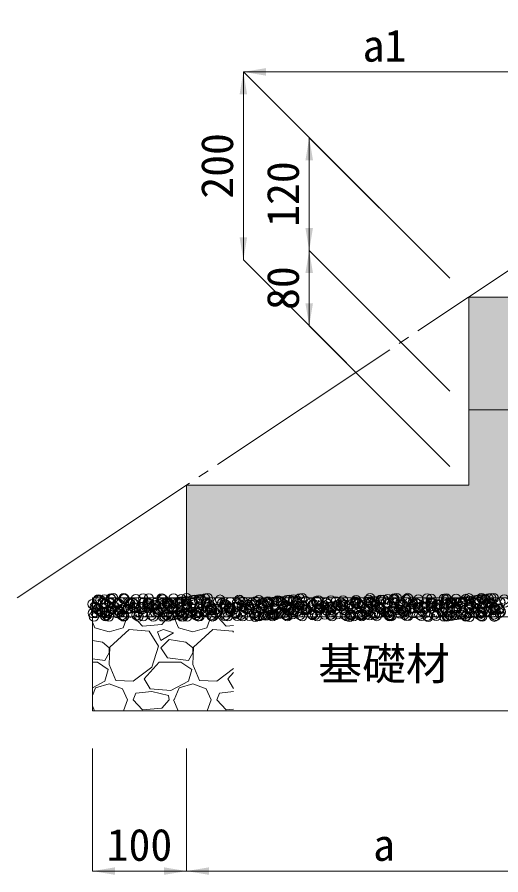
# Model space of a CAD drawing. Units: millimetres at full size, sheet at 1:20. Extents: x 16670 to 20870, y 2462 to 8402.
# Drawn here: x 18136 to 18650, y 5803 to 6715 of the extents above; entities that cross this region are included whole.
import ezdxf
from ezdxf.enums import TextEntityAlignment as Align

# ---------------------------------------------------------------- set-up
doc = ezdxf.new("R2010")
doc.units = ezdxf.units.MM
doc.header["$LTSCALE"] = 20
doc.header["$PDMODE"] = 32
doc.header["$PDSIZE"] = 10
doc.linetypes.add('USER1', pattern=[12.8, 11, -0.6, 0.6, -0.6])
for name, color, linetype, lineweight in [('ハッチング', 7, 'Continuous', 9), ('ハッチング_基礎', 150, 'Continuous', 9), ('寸法線', 7, 'Continuous', 13), ('本体', 2, 'Continuous', 13), ('舗装・基礎', 3, 'Continuous', 13)]:
    doc.layers.add(name, color=color, linetype=linetype, lineweight=lineweight)
doc.layers.add('ハッチング_本体', color=8, linetype='Continuous')
doc.layers.add('文字', color=7, linetype='Continuous')
doc.styles.add('ＭＳ ゴシック', font='')
doc.styles.get('ＭＳ ゴシック').set_extended_font_data('MS Gothic')

# ---------------------------------------------------------------- blocks, each defined once
blk = doc.blocks.new('filled_arrow')
at = {"color": 0, "linetype": 'Continuous', "lineweight": -2}
blk.add_solid([(7.5, 1.25), (0, 0), (7.5, -1.25)], dxfattribs=at)

msp = doc.modelspace()

# ---------------------------------------------------------------- hatches: boundary and pattern name
at = {"layer": 'ハッチング_本体'}
for points in [[(18615.75, 6417.39), (18615.75, 6297.39), (19035.75, 6297.39), (19035.75, 6497.39), (18915.75, 6497.39), (18915.75, 6417.39)], [(18735.75, 6097.39), (18735.75, 6297.39), (18615.75, 6297.39), (18615.75, 6217.39), (18315.75, 6217.39), (18315.75, 6097.39)]]:
    msp.add_hatch(color=256, dxfattribs=at).paths.add_polyline_path(points)

# ---------------------------------------------------------------- linework, layer by layer
at = {"layer": 'ハッチング'}
for p in [(18215.89, 6090.97), (18221.66, 6094.89), (18222.02, 6095.67), (18224.31, 6095.24), (18226.97, 6091.79), (18228.44, 6095.78), (18229.11, 6090.43), (18229.19, 6091.14), (18233.73, 6092.81), (18234.66, 6091.95), (18235.34, 6096.69), (18235.74, 6096.16), (18237.98, 6097.04), (18242.19, 6091.08), (18242.79, 6091.82), (18244.93, 6090.46), (18249, 6097.27), (18249.04, 6096.33), (18249.93, 6096.41), (18254.35, 6092.36), (18255.91, 6091.57), (18258.61, 6091.85), (18260.75, 6090.49), (18262.03, 6096.27), (18269.2, 6091.74), (18269.63, 6096.82), (18274.15, 6088.64), (18274.43, 6091.88), (18274.68, 6092.19), (18275.62, 6091.33), (18275.75, 6096.77), (18276.57, 6090.52), (18281.05, 6089.55), (18282.2, 6091.68), (18283.69, 6089.9), (18287.82, 6090.44), (18289.05, 6096.94), (18289.95, 6096.65), (18290.25, 6091.91), (18290.89, 6095.79), (18292.39, 6090.54), (18294.72, 6091.35), (18295.31, 6091.74), (18295.92, 6092.17), (18297.36, 6091.7), (18301.49, 6092.25), (18302.05, 6096.87), (18306.07, 6091.94), (18308.21, 6090.57), (18308.39, 6093.15), (18309.22, 6092.34), (18310.58, 6096.2), (18311.04, 6093.5), (18315.17, 6094.05), (18315.64, 6091.56), (18315.77, 6097.37), (18316.57, 6090.71), (18321.89, 6091.97), (18322.07, 6094.95), (18322.21, 6092.28), (18324.03, 6090.6), (18324.71, 6095.3), (18328.84, 6095.85), (18330.91, 6096.02), (18331.84, 6095.16), (18335.74, 6096.75), (18335.93, 6092.77), (18336.26, 6091.11), (18337.71, 6092), (18338.39, 6097.1), (18339.85, 6090.63), (18349.23, 6092.94), (18351.53, 6095.57), (18353.53, 6092.02), (18355.67, 6090.66), (18356.59, 6090.94), (18357.53, 6090.08), (18362.23, 6092.88), (18369.35, 6092.05), (18371.49, 6090.69), (18371.86, 6095.4), (18372.8, 6094.54), (18374.55, 6088.71), (18375.95, 6093.38), (18377.22, 6090.49), (18381.45, 6089.62), (18384.09, 6089.97), (18385.17, 6092.08), (18387.31, 6090.72), (18388.22, 6090.51), (18389.24, 6093.55), (18392.49, 6094.95), (18395.12, 6091.42), (18396.11, 6088.78), (18397.54, 6090.32), (18397.77, 6091.77), (18398.48, 6089.46), (18400.99, 6092.11), (18401.9, 6092.31), (18402.24, 6093.48), (18403.13, 6090.75), (18408.8, 6093.22), (18409.41, 6088.95), (18411.44, 6093.57), (18412.82, 6094.77), (18413.75, 6093.92), (18415.57, 6094.11), (18415.96, 6093.98), (18416.81, 6092.14), (18418.17, 6089.87), (18418.95, 6090.77), (18422.41, 6088.89), (18422.47, 6095.02), (18425.12, 6095.37), (18429.25, 6095.91), (18429.26, 6094.15), (18432.63, 6092.17), (18433.44, 6094.33), (18434.77, 6090.8), (18436.13, 6089.38), (18436.15, 6096.82), (18438.5, 6089.69), (18438.79, 6097.17), (18439.44, 6088.83), (18442.25, 6094.08), (18448.45, 6092.2), (18449.42, 6089.55), (18450.59, 6090.83), (18453.77, 6094.15), (18454.71, 6093.29), (18455.97, 6094.58), (18459.13, 6089.24), (18462.42, 6089.49), (18464.27, 6092.23), (18466.41, 6090.86), (18469.27, 6094.75), (18474.4, 6093.7), (18474.95, 6088.78), (18476.14, 6089.99), (18479.45, 6089.07), (18480.09, 6092.25), (18481.85, 6089.68), (18482.23, 6090.89), (18482.26, 6094.69), (18484.5, 6090.03), (18488.63, 6090.58), (18489.44, 6090.16), (18494.72, 6093.53), (18495.53, 6091.48), (18495.66, 6092.67), (18495.91, 6092.28), (18495.99, 6095.18), (18498.05, 6090.92), (18498.17, 6091.83), (18500.08, 6088.62), (18502.3, 6092.38), (18502.43, 6090.09), (18509.2, 6093.28), (18509.28, 6095.35), (18510.93, 6097.13), (18511.73, 6092.31), (18511.84, 6093.63), (18513.87, 6090.95), (18515.35, 6093.08), (18515.97, 6094.18), (18516.15, 6090.59), (18522.28, 6095.29), (18522.87, 6095.08), (18525.52, 6095.43), (18527.55, 6092.34), (18529.45, 6090.76), (18529.65, 6095.98), (18529.69, 6090.98), (18535.68, 6092.9), (18536, 6095.78), (18536.55, 6096.88), (18536.62, 6092.05), (18539.19, 6097.23), (18542.44, 6090.69), (18543.37, 6092.37), (18545.51, 6091), (18549.3, 6095.95), (18550.95, 6097.36), (18551.89, 6096.5), (18556.16, 6091.19), (18556.31, 6092.45), (18559.19, 6092.4), (18561.33, 6091.03), (18562.29, 6095.89), (18569.46, 6091.36), (18571.58, 6096.91), (18575.01, 6092.43), (18575.35, 6088.84), (18576.01, 6096.38), (18576.63, 6092.28), (18577.15, 6091.06), (18577.57, 6091.42), (18582.26, 6089.75), (18582.46, 6091.3), (18584.9, 6090.1), (18589.03, 6090.64), (18589.31, 6096.55), (18590.83, 6092.46), (18591.9, 6096.74), (18592.84, 6095.88), (18592.97, 6091.09), (18595.93, 6091.55), (18596.18, 6091.79), (18597.26, 6091.83), (18598.57, 6091.9), (18602.3, 6096.49), (18602.7, 6092.44), (18606.65, 6092.48), (18608.79, 6091.12), (18609.48, 6091.96), (18609.6, 6093.35), (18612.25, 6093.7), (18612.53, 6096.29), (18616.02, 6096.99), (18616.38, 6094.24), (18617.59, 6091.66), (18618.52, 6090.8), (18622.47, 6092.51), (18622.47, 6091.9), (18623.28, 6095.15), (18624.61, 6091.15), (18625.92, 6095.5), (18629.32, 6097.16), (18630.05, 6096.04), (18632.86, 6096.11), (18633.8, 6095.26), (18636.19, 6092.39), (18636.95, 6096.95), (18638.22, 6091.21), (18638.29, 6092.54), (18639.6, 6097.3), (18640.43, 6091.18), (18642.32, 6097.09), (18649.49, 6092.56), (18653.49, 6095.67), (18654.11, 6092.57), (18216.21, 6081.18), (18218.46, 6088.35), (18219.39, 6087.49), (18219.45, 6081.44), (18221, 6085.49), (18222.34, 6085.88), (18223.81, 6083.44), (18226.35, 6082.35), (18228.99, 6082.7), (18229.51, 6081.35), (18233.12, 6083.24), (18236.06, 6086.38), (18236.82, 6085.52), (18239.08, 6087.9), (18240.02, 6084.15), (18242.51, 6081.29), (18242.67, 6084.5), (18244.14, 6083.27), (18245.08, 6082.41), (18246.8, 6085.04), (18249.36, 6086.55), (18252.64, 6085.55), (18253.7, 6085.95), (18256.23, 6081.78), (18256.34, 6086.3), (18259.41, 6087.73), (18260.35, 6086.87), (18260.47, 6086.84), (18262.35, 6086.48), (18264.77, 6082.82), (18267.37, 6087.75), (18268.46, 6085.57), (18269.52, 6081.95), (18270.02, 6088.1), (18276.07, 6086.98), (18280.04, 6087.28), (18282.52, 6081.89), (18284.28, 6085.6), (18285.09, 6082.65), (18286.03, 6081.79), (18289.37, 6087.15), (18296.24, 6082.38), (18300.1, 6085.63), (18300.37, 6087.1), (18301.3, 6086.25), (18302.37, 6087.08), (18305.72, 6082.2), (18306.18, 6079.71), (18309.54, 6082.55), (18313.08, 6080.62), (18315.72, 6080.97), (18315.92, 6085.66), (18316.09, 6087.58), (18319.85, 6081.51), (18320.99, 6086.66), (18322.53, 6082.49), (18326.05, 6082.02), (18326.75, 6082.42), (18326.98, 6081.16), (18329.38, 6087.75), (18329.4, 6082.77), (18331.74, 6085.69), (18333.53, 6083.31), (18336.25, 6082.99), (18340.43, 6084.22), (18341.32, 6086.48), (18342.26, 6085.62), (18342.38, 6087.69), (18343.07, 6084.57), (18346.68, 6081.57), (18347.2, 6085.11), (18347.56, 6085.72), (18349.55, 6083.16), (18354.1, 6086.02), (18356.1, 6088.18), (18356.74, 6086.37), (18360.87, 6086.91), (18361.95, 6086.03), (18362.55, 6083.09), (18363.38, 6085.75), (18367, 6081.4), (18367.77, 6087.82), (18367.94, 6080.54), (18369.4, 6088.35), (18370.42, 6088.17), (18376.27, 6083.59), (18379.2, 6085.78), (18382.27, 6085.86), (18382.39, 6088.29), (18383.21, 6085), (18387.63, 6080.95), (18389.56, 6083.76), (18395.02, 6085.8), (18402.56, 6083.69), (18402.9, 6085.41), (18406.58, 6079.77), (18407.96, 6080.78), (18408.89, 6079.92), (18410.84, 6085.83), (18413.48, 6080.68), (18416.13, 6081.03), (18416.28, 6084.19), (18420.25, 6081.57), (18423.23, 6085.23), (18424.16, 6084.38), (18426.66, 6085.86), (18427.16, 6082.48), (18428.58, 6080.33), (18429.58, 6084.36), (18429.8, 6082.83), (18433.93, 6083.37), (18436.45, 6079.6), (18440.83, 6084.28), (18442.48, 6085.89), (18442.57, 6084.3), (18443.47, 6084.63), (18443.86, 6084.78), (18447.6, 6085.18), (18448.91, 6080.15), (18449.74, 6079.77), (18452.55, 6079.48), (18454.5, 6086.08), (18456.29, 6084.79), (18457.15, 6086.43), (18458.3, 6085.92), (18461.28, 6086.98), (18462.74, 6079.7), (18464.18, 6084.61), (18465.12, 6083.75), (18468.18, 6087.88), (18468.37, 6079.5), (18469.54, 6079.7), (18469.59, 6084.96), (18470.82, 6088.23), (18474.12, 6085.95), (18476.46, 6080.2), (18480.39, 6088.21), (18482.58, 6084.9), (18484.19, 6079.53), (18484.81, 6084.16), (18489.76, 6080.37), (18489.87, 6079.53), (18489.94, 6085.98), (18496.31, 6085.39), (18500.01, 6079.56), (18502.75, 6080.3), (18505.14, 6083.99), (18505.76, 6086.01), (18506.07, 6083.13), (18506.98, 6079.84), (18509.6, 6085.56), (18513.88, 6080.75), (18515.83, 6079.59), (18516.47, 6080.8), (18516.53, 6081.1), (18520.41, 6088.44), (18520.66, 6081.64), (18521.34, 6087.59), (18521.58, 6086.03), (18522.6, 6085.5), (18525.76, 6083.54), (18527.56, 6082.55), (18529.77, 6080.97), (18530.2, 6082.9), (18531.65, 6079.62), (18534.33, 6083.44), (18536.32, 6085.99), (18537.4, 6086.06), (18541.04, 6088), (18541.23, 6084.35), (18542.76, 6080.91), (18543.88, 6084.7), (18546.09, 6083.36), (18547.03, 6082.5), (18547.47, 6079.65), (18548.01, 6085.24), (18549.62, 6086.16), (18553.22, 6086.09), (18554.91, 6086.15), (18556.48, 6081.4), (18557.55, 6086.5), (18561.36, 6087.82), (18561.68, 6087.04), (18562.3, 6086.96), (18562.61, 6086.1), (18563.29, 6079.68), (18566.72, 6082.91), (18568.58, 6087.95), (18569.04, 6086.12), (18569.78, 6081.57), (18571.23, 6088.3), (18576.33, 6086.6), (18579.11, 6079.71), (18581.99, 6087.37), (18582.78, 6081.51), (18584.86, 6086.15), (18587.05, 6082.74), (18587.98, 6081.88), (18589.63, 6086.77), (18594.93, 6079.73), (18596.5, 6082), (18600.68, 6086.18), (18602.32, 6087.2), (18602.62, 6086.7), (18603.25, 6086.34), (18607.39, 6079.91), (18607.67, 6082.29), (18609.8, 6082.17), (18610.75, 6079.76), (18614.29, 6080.81), (18616.34, 6087.2), (18616.5, 6086.21), (18616.93, 6081.16), (18621.06, 6081.71), (18622.79, 6082.11), (18622.94, 6086.75), (18626.57, 6079.79), (18627.96, 6082.61), (18628, 6082.11), (18628.94, 6081.26), (18629.64, 6087.37), (18630.61, 6082.96), (18632.32, 6086.24), (18634.74, 6083.51), (18636.51, 6082.6), (18641.64, 6084.41), (18642.39, 6079.82), (18642.64, 6087.3), (18643.27, 6086.57), (18644.21, 6085.72), (18644.28, 6084.76), (18648.14, 6086.26), (18648.41, 6085.31), (18648.63, 6081.67), (18649.81, 6082.77), (18217.4, 6077.68), (18228.87, 6078.81), (18229.8, 6077.95), (18231.07, 6079.07), (18233.22, 6077.71), (18246.89, 6079.1), (18249.03, 6077.74), (18249.5, 6078.36), (18262.71, 6079.13), (18264.85, 6077.77), (18269.82, 6078.19), (18278.53, 6079.16), (18280.67, 6077.8), (18290.45, 6077.74), (18292.5, 6077.91), (18294.35, 6079.19), (18296.49, 6077.82), (18299.4, 6078.82), (18302.05, 6079.17), (18310.17, 6079.22), (18310.78, 6077.56), (18312.31, 6077.85), (18316.41, 6077.79), (18325.99, 6079.25), (18328.13, 6077.88), (18329.7, 6077.96), (18341.81, 6079.27), (18342.7, 6077.9), (18343.95, 6077.91), (18356.42, 6078.39), (18357.63, 6079.3), (18359.77, 6077.94), (18369.72, 6078.56), (18373.45, 6079.33), (18375.59, 6077.97), (18382.71, 6078.5), (18388.78, 6077.43), (18389.27, 6079.36), (18391.41, 6078), (18392.91, 6077.97), (18396.43, 6078.99), (18399.81, 6078.88), (18402.45, 6079.23), (18405.09, 6079.39), (18407.23, 6078.03), (18409.73, 6079.16), (18420.91, 6079.42), (18422.73, 6079.1), (18423.05, 6078.05), (18436.73, 6079.45), (18438.87, 6078.08), (18449.85, 6079.29), (18454.69, 6078.11), (18470.51, 6078.14), (18486.33, 6078.17), (18489.18, 6077.5), (18490.8, 6078.67), (18493.31, 6078.04), (18500.21, 6078.95), (18502.15, 6078.2), (18502.85, 6079.3), (18510.49, 6079.08), (18517.97, 6078.23), (18530.82, 6078.9), (18531.76, 6078.05), (18533.79, 6078.25), (18549.61, 6078.28), (18551.45, 6078.45), (18565.43, 6078.31), (18571.77, 6078.28), (18572.71, 6077.42), (18581.25, 6078.34), (18589.58, 6077.56), (18592.4, 6077.83), (18593.71, 6078.1), (18597.07, 6078.37), (18600.61, 6079.01), (18603.26, 6079.36), (18612.73, 6077.66), (18612.89, 6078.4), (18616.66, 6077.41), (18628.71, 6078.43), (18629.96, 6077.58), (18642.96, 6077.52), (18644.53, 6078.46)]:
    msp.add_point(p, dxfattribs=at)
at = {"layer": 'ハッチング_基礎'}
for p, q in [((18248.54, 6065.67), (18252.73, 6077.39)), ((18268.99, 6067.45), (18259.87, 6077.39)), ((18296.78, 6077.39), (18289.43, 6069.22)), ((18302.19, 6077.39), (18307.21, 6065.67)), ((18337.44, 6065.67), (18341.63, 6077.39)), ((18357.89, 6067.45), (18348.77, 6077.39)), ((18215.75, 6071.65), (18218.31, 6065.67)), ((18289.43, 6069.22), (18268.99, 6067.45)), ((18365.75, 6068.13), (18357.89, 6067.45)), ((18218.31, 6065.67), (18233.43, 6061.22)), ((18233.43, 6061.22), (18248.54, 6065.67)), ((18254.76, 6063.89), (18234.31, 6045.22)), ((18276.1, 6062.11), (18254.76, 6063.89)), ((18285.88, 6046.11), (18276.1, 6062.11)), ((18291.21, 6063.89), (18284.99, 6061.22)), ((18284.99, 6061.22), (18288.54, 6052.33)), ((18288.54, 6052.33), (18301.88, 6060.33)), ((18301.88, 6060.33), (18291.21, 6063.89)), ((18307.21, 6065.67), (18322.33, 6061.22)), ((18322.33, 6061.22), (18337.44, 6065.67)), ((18343.66, 6063.89), (18323.21, 6045.22)), ((18365, 6062.11), (18343.66, 6063.89)), ((18365.75, 6060.88), (18365, 6062.11)), ((18226.31, 6050.56), (18215.75, 6052.14)), ((18233.43, 6044.33), (18226.31, 6050.56)), ((18297.43, 6053.22), (18288.54, 6044.33)), ((18315.21, 6050.56), (18297.43, 6053.22)), ((18322.33, 6044.33), (18315.21, 6050.56)), ((18228.98, 6031), (18233.43, 6039)), ((18234.31, 6045.22), (18233.43, 6026.55)), ((18233.43, 6039), (18233.43, 6044.33)), ((18278.76, 6023.89), (18285.88, 6046.11)), ((18288.54, 6044.33), (18295.66, 6033.66)), ((18317.88, 6031), (18322.33, 6039)), ((18323.21, 6045.22), (18322.33, 6026.55)), ((18322.33, 6039), (18322.33, 6044.33)), ((18215.75, 6032.58), (18228.98, 6031)), ((18295.66, 6033.66), (18317.88, 6031)), ((18215.75, 6029.22), (18220.98, 6029.22)), ((18220.98, 6029.22), (18232.54, 6021.22)), ((18232.54, 6021.22), (18228.98, 6008.77)), ((18233.43, 6026.55), (18240.54, 6009.66)), ((18259.21, 6008.77), (18278.76, 6023.89)), ((18270.76, 6011.44), (18286.77, 6029.22)), ((18286.77, 6029.22), (18309.88, 6029.22)), ((18309.88, 6029.22), (18321.44, 6021.22)), ((18321.44, 6021.22), (18317.88, 6008.77)), ((18322.33, 6026.55), (18329.44, 6009.66)), ((18348.11, 6008.77), (18365.75, 6022.41)), ((18359.66, 6011.44), (18365.75, 6018.2)), ((18228.98, 6008.77), (18215.75, 6001.84)), ((18219.2, 6001.66), (18233.43, 6006.11)), ((18233.43, 6006.11), (18247.65, 6000.77)), ((18240.54, 6009.66), (18259.21, 6008.77)), ((18276.99, 6000.77), (18270.76, 6011.44)), ((18317.88, 6008.77), (18299.21, 5998.99)), ((18308.1, 6001.66), (18322.33, 6006.11)), ((18322.33, 6006.11), (18336.55, 6000.77)), ((18329.44, 6009.66), (18348.11, 6008.77)), ((18365.75, 6001.01), (18359.66, 6011.44)), ((18215.75, 5993.6), (18219.2, 6001.66)), ((18247.65, 6000.77), (18252.98, 5989.21)), ((18259.21, 5989.21), (18261.87, 5996.33)), ((18278.76, 5998.1), (18261.87, 5996.33)), ((18299.21, 5998.99), (18276.99, 6000.77)), ((18296.54, 5993.66), (18278.76, 5998.1)), ((18297.43, 5989.21), (18296.54, 5993.66)), ((18302.77, 5989.21), (18308.1, 6001.66)), ((18336.55, 6000.77), (18341.88, 5989.21)), ((18348.11, 5989.21), (18350.77, 5996.33)), ((18365.75, 5997.9), (18350.77, 5996.33)), ((18248.76, 5977.39), (18252.98, 5989.21)), ((18268.99, 5978.55), (18259.21, 5989.21)), ((18297.43, 5989.21), (18289.43, 5980.32)), ((18301.88, 5989.21), (18306.94, 5977.39)), ((18337.66, 5977.39), (18341.88, 5989.21)), ((18357.89, 5978.55), (18348.11, 5989.21)), ((18215.75, 5982.75), (18218.04, 5977.39)), ((18289.43, 5980.32), (18268.99, 5978.55)), ((18365.75, 5979.23), (18357.89, 5978.55))]:
    msp.add_line(p, q, dxfattribs=at)
at = {"layer": '寸法線', "linetype": 'USER1', "lineweight": 9}
msp.add_line((18135.75, 6097.39), (19935.75, 7297.39), dxfattribs=at)
at = {"layer": '寸法線'}
for p, q in [((18376.2, 6456.95), (18376.2, 6656.95)), ((18595.75, 6437.39), (18376.2, 6656.95)), ((18376.2, 6656.95), (18676.2, 6656.95)), ((18595.75, 6437.39), (18376.2, 6656.95)), ((18446.2, 6466.95), (18446.2, 6586.95)), ((18595.75, 6437.39), (18446.2, 6586.95)), ((18446.2, 6386.95), (18446.2, 6466.95)), ((18595.75, 6317.39), (18446.2, 6466.95)), ((18595.75, 6317.39), (18446.2, 6466.95)), ((18595.75, 6237.39), (18376.2, 6456.95)), ((18595.75, 6237.39), (18446.2, 6386.95)), ((18215.75, 5937.39), (18215.75, 5806.93)), ((18315.75, 5937.39), (18315.75, 5806.93)), ((18315.75, 5937.39), (18315.75, 5806.93)), ((18215.75, 5806.93), (18315.75, 5806.93)), ((18315.75, 5806.93), (18735.75, 5806.93))]:
    msp.add_line(p, q, dxfattribs=at)
at = {"layer": '本体'}
for p, q in [((18615.75, 6417.39), (18615.75, 6297.39)), ((18615.75, 6417.39), (18915.75, 6417.39)), ((18615.75, 6297.39), (18615.75, 6217.39)), ((18615.75, 6297.39), (18735.75, 6297.39)), ((18615.75, 6297.39), (19035.75, 6297.39)), ((18315.75, 6217.39), (18315.75, 6097.39)), ((18315.75, 6217.39), (18615.75, 6217.39)), ((18315.75, 6097.39), (18735.75, 6097.39))]:
    msp.add_line(p, q, dxfattribs=at)
at = {"layer": '舗装・基礎'}
for p, q in [((18215.75, 6097.39), (18835.75, 6097.39)), ((18215.75, 6097.39), (18215.75, 5977.39)), ((18215.75, 6077.39), (18835.75, 6077.39)), ((18215.75, 5977.39), (18835.75, 5977.39))]:
    msp.add_line(p, q, dxfattribs=at)

# ---------------------------------------------------------------- block references
at = {"layer": '寸法線', "xscale": 3.2, "yscale": 3.2}
for p in [(18376.2, 6656.95), (18215.75, 5806.93), (18315.75, 5806.93)]:
    msp.add_blockref('filled_arrow', p, dxfattribs=at)
for p, rotation in [((18376.2, 6656.95), 270), ((18446.2, 6586.95), 270), ((18446.2, 6466.95), 90), ((18376.2, 6456.95), 90), ((18446.2, 6466.95), 270), ((18446.2, 6386.95), 90), ((18315.75, 5806.93), 180)]:
    msp.add_blockref('filled_arrow', p, dxfattribs=dict(at, rotation=rotation))

# ---------------------------------------------------------------- texts
at = {"layer": '寸法線', "style": 'ＭＳ ゴシック'}
for s, p in [('a1', (18526.2, 6684.95)), ('100', (18265.75, 5834.93)), ('a', (18525.75, 5834.93))]:
    msp.add_text(s, height=34.18, dxfattribs=at).set_placement(p, align=Align.MIDDLE_CENTER)
for s, p in [('200', (18348.2, 6556.95)), ('120', (18418.2, 6526.95)), ('80', (18418.2, 6426.95))]:
    msp.add_text(s, height=34.18, rotation=90, dxfattribs=at).set_placement(p, align=Align.MIDDLE_CENTER)
at = {"layer": '文字', "style": 'ＭＳ ゴシック'}
msp.add_text('基礎材', height=34.18, dxfattribs=at).set_placement((18525.75, 6027.39), align=Align.MIDDLE_CENTER)

doc.saveas('drawing.dxf')
